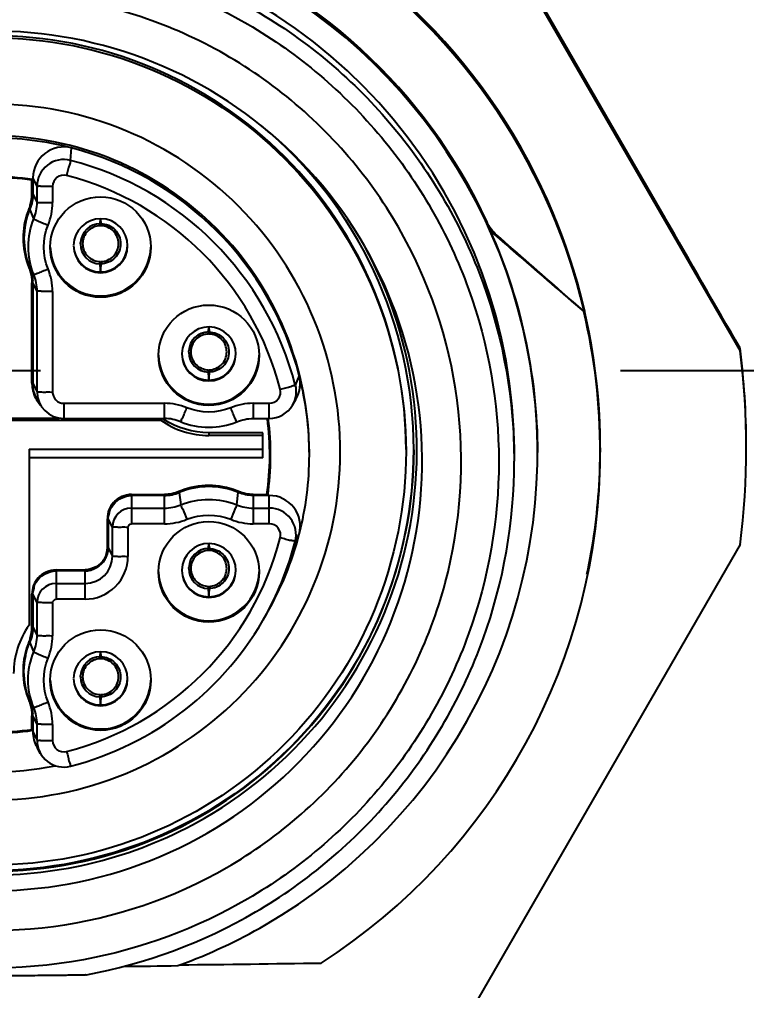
# Model space of a CAD drawing. Header units: millimetres. Extents: x 5828 to 6704, y 123 to 421.
# Drawn here: x 6385.272 to 6385.742, y 188.883 to 189.511 of the extents above; entities that cross this region are included whole.
import ezdxf

# ---------------------------------------------------------------- set-up
doc = ezdxf.new("R2010")
doc.units = ezdxf.units.MM
doc.linetypes.add('CENTER', pattern=[0.6, 0.375, -0.075, 0.075, -0.075])
for name, color, linetype in [('中心线', 7, 'Continuous'), ('外形图', 7, 'Continuous'), ('尺寸标注', 7, 'Continuous')]:
    doc.layers.add(name, color=color, linetype=linetype)
doc.styles.add('微软雅黑', font='msyh.ttc', dxfattribs={"height": 1.5})
doc.dimstyles.new('尺寸标注_1_20比例', dxfattribs={"dimtxt": 1.5, "dimasz": 1.25, "dimexe": 0.5, "dimexo": 0.4, "dimgap": 0.5, "dimtad": 1, "dimdec": 1, "dimlfac": 20, "dimdsep": 46, "dimtxsty": '微软雅黑', "dimcen": 0.09, "dimadec": 0, "dimazin": 0, "dimtp": 0.01, "dimtm": 0.01, "dimtfac": 1, "dimtdec": 1, "dimtofl": 0, "dimtmove": 0, "dimatfit": 3, "dimfxl": 1, "dimtolj": 1, "dimarcsym": 0})

# ---------------------------------------------------------------- blocks, each defined once
blk = doc.blocks.new('*D1099')
at = {"layer": 'Defpoints', "color": 0}
for p in [(6385.30447, 191.54881), (6370.13537, 186.94951), (6385.30451, 186.94951)]:
    blk.add_point(p, dxfattribs=at)
at = {"layer": '尺寸标注', "color": 0, "lineweight": -2}
for p, q in [((6384.90447, 191.54881), (6369.63537, 191.54881)), ((6370.13537, 190.29881), (6370.13537, 188.19951)), ((6384.90451, 186.94951), (6369.63537, 186.94951))]:
    blk.add_line(p, q, dxfattribs=at)
at = {"layer": '尺寸标注', "color": 0}
for points in [[(6370.34371, 190.29881), (6369.92704, 190.29881), (6370.13537, 191.54881)], [(6369.92704, 188.19951), (6370.34371, 188.19951), (6370.13537, 186.94951)]]:
    blk.add_solid(points, dxfattribs=at)
at = {"layer": '尺寸标注', "color": 0, "insert": (6368.8616, 189.3315), "char_height": 1.5, "attachment_point": 5, "rotation": 90, "style": '微软雅黑'}
blk.add_mtext('\\A1;\\A1;{\\fAlibaba PuHuiTi 3.0 55 Regular|b0|i0|c134|p18;92}', dxfattribs=at)

msp = doc.modelspace()

# ---------------------------------------------------------------- linework, layer by layer
at = {"layer": '中心线', "linetype": 'CENTER', "ltscale": 5}
msp.add_line((6373.66062, 189.28363), (6422.22834, 189.28363), dxfattribs=at)
at = {"layer": '外形图', "linetype": 'ByBlock'}
for p, q in [((6385.55045, 189.62103), (6385.73795, 189.29632)), ((6385.59898, 189.53892), (6385.68943, 189.38228)), ((6385.30506, 189.41952), (6385.30574, 189.42755)), ((6385.28027, 189.40719), (6385.28016, 189.40672)), ((6385.28016, 189.39785), (6385.28016, 189.40672)), ((6385.28074, 189.40714), (6385.28061, 189.40715)), ((6385.28061, 189.40708), (6385.28062, 189.40653)), ((6385.28074, 189.40819), (6385.28074, 189.39776)), ((6385.28345, 189.40277), (6385.28074, 189.40819)), ((6385.28018, 189.39793), (6385.28074, 189.3998)), ((6385.28345, 189.39235), (6385.28345, 189.40277)), ((6385.29345, 189.4026), (6385.29345, 189.39218)), ((6385.27903, 189.39053), (6385.28008, 189.39386)), ((6385.28074, 189.39776), (6385.28345, 189.39235)), ((6385.27827, 189.38845), (6385.27823, 189.38834)), ((6385.27903, 189.39053), (6385.27827, 189.38845)), ((6385.28131, 189.38168), (6385.27881, 189.38813)), ((6385.32432, 189.37858), (6385.32442, 189.38185)), ((6385.32456, 189.38185), (6385.32466, 189.37858)), ((6385.32427, 189.37753), (6385.3243, 189.37796)), ((6385.57434, 189.3786), (6385.57434, 189.37958)), ((6385.58062, 189.37121), (6385.58062, 189.37027)), ((6385.3115, 189.36559), (6385.31152, 189.36637)), ((6385.27827, 189.34986), (6385.27852, 189.35086)), ((6385.27881, 189.35), (6385.28131, 189.34563)), ((6385.32427, 189.35371), (6385.32424, 189.35399)), ((6385.3243, 189.35324), (6385.32427, 189.35371)), ((6385.32443, 189.34872), (6385.32432, 189.3526)), ((6385.32466, 189.3526), (6385.32455, 189.34872)), ((6385.32471, 189.35372), (6385.32468, 189.35325)), ((6385.32447, 189.34738), (6385.32443, 189.34872)), ((6385.32455, 189.34872), (6385.32451, 189.34738)), ((6385.28016, 189.27542), (6385.28016, 189.34037)), ((6385.28063, 189.34204), (6385.28018, 189.34054)), ((6385.28074, 189.34037), (6385.28074, 189.27533)), ((6385.28345, 189.33496), (6385.28074, 189.34037)), ((6385.28345, 189.26992), (6385.28345, 189.33496)), ((6385.29345, 189.33479), (6385.29345, 189.26975)), ((6385.63694, 189.32174), (6385.63694, 189.3219)), ((6385.6372, 189.32196), (6385.63735, 189.3213)), ((6385.39432, 189.30859), (6385.39442, 189.31186)), ((6385.39456, 189.31186), (6385.39466, 189.30859)), ((6385.39427, 189.30754), (6385.3943, 189.30797)), ((6385.3815, 189.2956), (6385.38152, 189.29638)), ((6385.73795, 189.29632), (6385.73795, 189.29806)), ((6385.39427, 189.28372), (6385.39424, 189.284)), ((6385.3943, 189.28325), (6385.39427, 189.28372)), ((6385.39443, 189.27873), (6385.39432, 189.28261)), ((6385.39466, 189.28261), (6385.39455, 189.27873)), ((6385.39471, 189.28373), (6385.39468, 189.28326)), ((6385.28018, 189.2755), (6385.28074, 189.27737)), ((6385.28074, 189.27533), (6385.28345, 189.26992)), ((6385.39447, 189.27739), (6385.39443, 189.27873)), ((6385.39455, 189.27873), (6385.39451, 189.27739)), ((6385.45298, 189.28033), (6385.45036, 189.27424)), ((6385.28576, 189.26127), (6385.28342, 189.26533)), ((6385.30074, 189.26245), (6385.30074, 189.25263)), ((6385.30074, 189.26245), (6385.36579, 189.26245)), ((6385.36579, 189.25263), (6385.36579, 189.26245)), ((6385.42319, 189.26245), (6385.42319, 189.25263)), ((6385.42319, 189.26245), (6385.43362, 189.26245)), ((6385.43362, 189.25263), (6385.43362, 189.26245)), ((6385.44859, 189.26127), (6385.45094, 189.26533)), ((6385.24949, 189.25153), (6385.36341, 189.25153)), ((6385.25649, 189.25292), (6385.29773, 189.25292)), ((6385.30074, 189.25263), (6385.36579, 189.25263)), ((6385.42319, 189.25263), (6385.43362, 189.25263)), ((6385.43236, 189.25264), (6385.43238, 189.25251)), ((6385.39449, 189.24343), (6385.39449, 189.24161)), ((6385.42949, 189.24343), (6385.39449, 189.24343)), ((6385.42949, 189.22718), (6385.42949, 189.24343)), ((6385.42949, 189.24161), (6385.39449, 189.24161)), ((6385.27824, 189.23278), (6385.27824, 189.11887)), ((6385.27824, 189.23278), (6385.42949, 189.23278)), ((6385.64759, 189.23358), (6385.64758, 189.23307)), ((6385.64758, 189.23307), (6385.64758, 189.23243)), ((6385.64759, 189.23227), (6385.64758, 189.23153)), ((6385.64758, 189.23227), (6385.64758, 189.23213)), ((6385.64758, 189.23213), (6385.64758, 189.23112)), ((6385.64758, 189.23153), (6385.64758, 189.23112)), ((6385.64758, 189.23112), (6385.64758, 189.23096)), ((6385.64758, 189.23112), (6385.64758, 189.23096)), ((6385.64759, 189.23243), (6385.64759, 189.23227)), ((6385.64759, 189.23243), (6385.64759, 189.23227)), ((6385.64759, 189.23112), (6385.64759, 189.23096)), ((6385.42949, 189.22718), (6385.27824, 189.22718)), ((6385.43428, 189.22569), (6385.43429, 189.22604)), ((6385.59199, 189.23005), (6385.59199, 189.22499)), ((6385.37571, 189.20557), (6385.37542, 189.20477)), ((6385.41356, 189.20477), (6385.41327, 189.20557)), ((6385.34449, 189.20351), (6385.34449, 189.18455)), ((6385.34449, 189.20351), (6385.36579, 189.20351)), ((6385.36579, 189.20284), (6385.34449, 189.20284)), ((6385.36579, 189.18455), (6385.36579, 189.20351)), ((6385.37542, 189.20477), (6385.37646, 189.19686)), ((6385.41252, 189.19686), (6385.41356, 189.20477)), ((6385.42319, 189.20351), (6385.42319, 189.18455)), ((6385.42319, 189.20351), (6385.43206, 189.20351)), ((6385.43362, 189.20284), (6385.42319, 189.20284)), ((6385.43206, 189.20363), (6385.4326, 189.20363)), ((6385.43245, 189.20455), (6385.43219, 189.20386)), ((6385.43362, 189.18455), (6385.43362, 189.20284)), ((6385.33312, 189.19816), (6385.3315, 189.19534)), ((6385.34449, 189.19472), (6385.36579, 189.19472)), ((6385.42319, 189.19472), (6385.43362, 189.19472)), ((6385.32891, 189.16918), (6385.32891, 189.18784)), ((6385.33001, 189.1916), (6385.32893, 189.18801)), ((6385.32949, 189.18784), (6385.32949, 189.1691)), ((6385.3322, 189.18243), (6385.32949, 189.18784)), ((6385.3322, 189.16369), (6385.3322, 189.18243)), ((6385.3422, 189.18226), (6385.3422, 189.16351)), ((6385.36579, 189.18455), (6385.34449, 189.18455)), ((6385.43362, 189.18455), (6385.42319, 189.18455)), ((6385.45036, 189.17311), (6385.45298, 189.17785)), ((6385.32824, 189.16486), (6385.32929, 189.1682)), ((6385.32893, 189.16926), (6385.32949, 189.17113)), ((6385.32949, 189.1691), (6385.3322, 189.16369)), ((6385.39427, 189.16756), (6385.3943, 189.16799)), ((6385.39432, 189.16861), (6385.39442, 189.17189)), ((6385.39456, 189.17189), (6385.39466, 189.16861)), ((6385.73795, 189.1711), (6385.55045, 188.84639)), ((6385.3815, 189.15562), (6385.38152, 189.1564)), ((6385.28437, 189.14941), (6385.28275, 189.1466)), ((6385.29574, 189.15477), (6385.29574, 189.13581)), ((6385.29574, 189.15477), (6385.31449, 189.15477)), ((6385.31449, 189.1541), (6385.29574, 189.1541)), ((6385.31449, 189.13581), (6385.31449, 189.15477)), ((6385.28126, 189.14285), (6385.28018, 189.13927)), ((6385.29574, 189.14598), (6385.31449, 189.14598)), ((6385.39427, 189.14374), (6385.39424, 189.14402)), ((6385.3943, 189.14327), (6385.39427, 189.14374)), ((6385.39443, 189.13875), (6385.39432, 189.14264)), ((6385.39466, 189.14264), (6385.39455, 189.13875)), ((6385.39471, 189.14375), (6385.39468, 189.14328)), ((6385.28016, 189.11789), (6385.28016, 189.1391)), ((6385.28074, 189.1391), (6385.28074, 189.1178)), ((6385.28345, 189.13369), (6385.28074, 189.1391)), ((6385.39447, 189.13741), (6385.39443, 189.13875)), ((6385.39455, 189.13875), (6385.39451, 189.13741)), ((6385.28345, 189.11239), (6385.28345, 189.13369)), ((6385.29345, 189.13352), (6385.29345, 189.11222)), ((6385.31449, 189.13581), (6385.29574, 189.13581)), ((6385.42969, 189.12255), (6385.43203, 189.12661)), ((6385.28018, 189.11797), (6385.28074, 189.11984)), ((6385.28074, 189.1178), (6385.28345, 189.11239)), ((6385.27903, 189.11057), (6385.28008, 189.1139)), ((6385.27827, 189.10849), (6385.27823, 189.10839)), ((6385.27903, 189.11057), (6385.27827, 189.10849)), ((6385.28131, 189.10172), (6385.27881, 189.10818)), ((6385.32432, 189.09862), (6385.32442, 189.1019)), ((6385.32456, 189.1019), (6385.32466, 189.09862)), ((6385.32427, 189.09757), (6385.3243, 189.09801)), ((6385.27441, 189.0892), (6385.27441, 189.08907)), ((6385.3115, 189.08564), (6385.31152, 189.08641)), ((6385.32427, 189.07375), (6385.32424, 189.07404)), ((6385.3243, 189.07328), (6385.32427, 189.07375)), ((6385.32471, 189.07376), (6385.32468, 189.07329)), ((6385.27827, 189.0699), (6385.27852, 189.0709)), ((6385.27881, 189.07004), (6385.28131, 189.06567)), ((6385.32443, 189.06876), (6385.32432, 189.07265)), ((6385.32447, 189.06742), (6385.32443, 189.06876)), ((6385.32455, 189.06876), (6385.32451, 189.06742)), ((6385.32466, 189.07265), (6385.32455, 189.06876)), ((6385.28063, 189.06208), (6385.28018, 189.06058)), ((6385.28016, 189.05163), (6385.28016, 189.06041)), ((6385.28074, 189.06041), (6385.28074, 189.04999)), ((6385.28345, 189.055), (6385.28074, 189.06041)), ((6385.28345, 189.04458), (6385.28345, 189.055)), ((6385.29345, 189.05483), (6385.29345, 189.0444)), ((6385.28016, 189.05163), (6385.28045, 189.05237)), ((6385.28045, 189.05237), (6385.2806, 189.05273)), ((6385.28074, 189.04999), (6385.28345, 189.04458)), ((6385.28576, 189.03593), (6385.28342, 189.03999))]:
    msp.add_line(p, q, dxfattribs=at)
for centre in [(6385.32449, 189.36348), (6385.39449, 189.29349), (6385.39449, 189.15352), (6385.32449, 189.08353)]:
    msp.add_circle(centre, 0.0325, dxfattribs=at)
for centre, radius, start, end in [((6385.25482, 189.23175), 0.3522, 24.82799, 70.13942), ((6385.25313, 189.23157), 0.3953, 38.88355, 57.13591), ((6385.2549, 189.23369), 0.3927, 13.00239, 57.18355), ((6385.25458, 189.23005), 0.33741, 0.0002, 79.61564), ((6385.25459, 189.23031), 0.3524, 299.99406, 70.10439), ((6385.2549, 189.23222), 0.3927, 13.21074, 57.29288), ((6385.25498, 189.23243), 0.3926, 0.00012, 57.27921), ((6385.25514, 189.23358), 0.39245, 359.99974, 38.82441), ((6385.25455, 189.23231), 0.27244, 0.00099, 50.34149), ((6385.25439, 189.22821), 0.20584, 75.55339, 89.97128), ((6385.30074, 189.40818), 0.02, 75.5202, 179.99384), ((6385.25451, 189.22907), 0.20498, 14.48192, 75.5268), ((6385.30074, 189.40277), 0.01729, 75.52021, 179.99383), ((6385.25451, 189.22366), 0.20228, 14.48192, 75.5268), ((6385.25451, 189.22879), 0.18027, 81.66188, 98.33812), ((6385.25447, 189.22889), 0.17967, 81.78216, 98.21784), ((6385.30074, 189.4026), 0.00729, 75.52055, 179.99349), ((6385.25451, 189.22348), 0.19228, 14.48192, 75.5268), ((6385.25561, 189.39787), 0.02455, 342.5907, 359.95008), ((6385.25574, 189.40152), 0.02551, 342.54067, 347.88357), ((6385.32448, 189.36907), 0.04949, 157.33835, 202.66165), ((6385.32452, 189.36914), 0.05012, 157.46578, 162.54029), ((6385.32443, 189.37283), 0.04893, 165.09598, 174.42979), ((6385.32453, 189.36435), 0.01746, 180.00473, 179.13691), ((6358.37217, 173.58648), 31.55534, 29.86152, 30.038006), ((6385.32449, 189.36559), 0.01299, 90.7478, 176.56542), ((6385.28692, 189.37967), 0.03742, 357.37768, 358.32615), ((6385.36236, 189.37969), 0.03772, 181.67632, 182.60139), ((6385.32449, 189.36436), 0.0325, 181.54213, 358.45787), ((6385.32449, 189.36488), 0.0175, 181.71018, 358.28982), ((6385.32449, 189.36559), 0.01299, 180.00464, 269.2522), ((6385.32449, 189.36564), 0.01157, 268.66248, 269.24818), ((6385.2812, 189.35138), 0.04313, 1.62275, 2.46845), ((6385.32449, 189.36895), 0.01746, 269.5462, 270.4538), ((6385.32449, 189.36853), 0.01749, 269.58873, 270.41127), ((6385.36747, 189.35139), 0.04282, 177.51258, 178.37932), ((6385.25368, 189.23096), 0.3939, 0.02289, 13.34847), ((6385.25368, 189.2308), 0.3939, 0.0229, 13.34847), ((6385.25499, 189.23227), 0.3926, 0.02397, 13.10872), ((6385.39453, 189.29436), 0.01746, 180.00473, 179.13696), ((6385.39449, 189.2956), 0.01299, 90.7478, 176.56542), ((6385.35692, 189.30969), 0.03742, 357.37768, 358.32615), ((6385.43236, 189.3097), 0.03772, 181.67632, 182.60139), ((6385.39449, 189.29437), 0.0325, 181.54213, 358.45787), ((6385.39449, 189.29489), 0.0175, 181.71018, 358.28981), ((6385.39449, 189.2956), 0.01299, 180.00464, 269.2522), ((6385.25413, 189.23542), 0.48786, 0.00383, 7.37743), ((6385.25413, 189.23368), 0.48786, 352.62257, 7.37743), ((6385.39449, 189.29565), 0.01157, 268.66248, 269.24818), ((6385.3512, 189.28139), 0.04313, 1.62275, 2.46845), ((6385.39449, 189.29896), 0.01746, 269.5462, 270.4538), ((6385.39449, 189.29854), 0.01749, 269.58873, 270.41127), ((6385.43747, 189.2814), 0.04282, 177.51258, 178.37932), ((6385.30066, 189.27542), 0.0205, 180.00003, 180.37037), ((6385.25374, 189.22898), 0.20575, 0.02882, 14.45088), ((6385.30074, 189.26992), 0.01729, 180.03069, 270.00056), ((6385.30074, 189.26975), 0.00729, 180.00436, 270.00436), ((6385.43362, 189.26975), 0.00729, 269.99461, 14.47445), ((6385.30073, 189.27541), 0.02057, 207.00414, 223.37536), ((6385.43362, 189.26992), 0.01729, 269.99944, 329.99771), ((6385.57919, 189.13974), 0.24301, 152.32152, 152.61454), ((6385.39447, 189.29665), 0.05322, 235.86492, 236.93766), ((6385.25369, 189.22918), 0.18021, 351.8115, 7.43902), ((6385.25367, 189.22909), 0.18082, 351.65166, 7.45863), ((6385.25453, 189.23066), 0.17982, 358.5288, 3.19456), ((6385.25493, 189.23098), 0.39266, 302.70538, 359.99669), ((6385.25491, 189.23358), 0.39267, 358.10369, 359.61749), ((6385.25496, 189.23227), 0.39263, 358.63906, 359.80882), ((6385.25439, 189.23068), 0.17996, 351.65428, 358.4122), ((6385.25374, 189.22919), 0.20575, 345.54912, 359.97118), ((6385.25508, 189.23227), 0.39251, 356.45202, 358.63888), ((6385.25518, 189.23357), 0.3924, 356.45088, 358.10365), ((6385.39446, 189.15925), 0.05001, 111.11113, 112.65479), ((6385.39449, 189.15908), 0.04951, 67.34507, 112.65493), ((6385.39452, 189.15925), 0.05001, 67.34521, 68.88887), ((6385.25449, 189.23365), 0.3931, 347.99731, 356.44513), ((6385.25492, 189.23228), 0.39267, 353.38047, 356.4518), ((6385.3445, 189.19159), 0.01313, 143.53445, 149.99503), ((6385.43362, 189.18284), 0.02, 345.5252, 90.00573), ((6385.34446, 189.18795), 0.01555, 137.96161, 179.94935), ((6385.34448, 189.1916), 0.01447, 170.18404, 179.99742), ((6385.34449, 189.18243), 0.01229, 89.99601, 179.99526), ((6385.43362, 189.17743), 0.01729, 345.52521, 90.00573), ((6385.25516, 189.23225), 0.39242, 352.50488, 353.38005), ((6385.43362, 189.17726), 0.00729, 345.52555, 90.00539), ((6385.25451, 189.22352), 0.19228, 284.4732, 345.51808), ((6385.25366, 189.22945), 0.20589, 330.03431, 345.48452), ((6385.31445, 189.1692), 0.01446, 330.00927, 359.94935), ((6385.31449, 189.17285), 0.01552, 342.54226, 345.47038), ((6385.39453, 189.15439), 0.01746, 180.00473, 179.13696), ((6385.39449, 189.15562), 0.01299, 90.7478, 176.56542), ((6385.35692, 189.16971), 0.03742, 357.37768, 358.32615), ((6385.43236, 189.16972), 0.03772, 181.67632, 182.60139), ((6385.25381, 189.22397), 0.20302, 331.35254, 345.49299), ((6385.31449, 189.16369), 0.0177, 269.99601, 359.99526), ((6385.31449, 189.16351), 0.0277, 269.99564, 359.99564), ((6385.31452, 189.17283), 0.01684, 313.16742, 324.45235), ((6385.39449, 189.15563), 0.01299, 180.00464, 269.2522), ((6385.29571, 189.13921), 0.01555, 137.96161, 179.94935), ((6385.29575, 189.14285), 0.01313, 143.53445, 149.99503), ((6385.39449, 189.15439), 0.0325, 181.54213, 358.45787), ((6385.39449, 189.15491), 0.0175, 181.71018, 358.28981), ((6385.29573, 189.14285), 0.01447, 170.18404, 179.99742), ((6385.29574, 189.13369), 0.01229, 89.99601, 179.99526), ((6385.39449, 189.15567), 0.01157, 268.66248, 269.24818), ((6385.3512, 189.14141), 0.04313, 1.62275, 2.46845), ((6385.43747, 189.14142), 0.04282, 177.51258, 178.37932), ((6385.39449, 189.15898), 0.01746, 269.5462, 270.4538), ((6385.39449, 189.15856), 0.01749, 269.58873, 270.41127), ((6385.2545, 189.22371), 0.20229, 284.47428, 331.32571), ((6385.32228, 189.08775), 0.05396, 144.66164, 179.94947), ((6385.25561, 189.11791), 0.02455, 342.5907, 359.95008), ((6385.25574, 189.12156), 0.02551, 342.54067, 347.88357), ((6385.32443, 189.09287), 0.04893, 165.09598, 174.42979), ((6385.32452, 189.08918), 0.05012, 157.46578, 162.54029), ((6385.32476, 189.08915), 0.05035, 162.5908, 179.95009), ((6385.32453, 189.0844), 0.01746, 180.00473, 179.13691), ((6385.32449, 189.08563), 0.01299, 90.7478, 176.56542), ((6385.28692, 189.09972), 0.03742, 357.37768, 358.32615), ((6385.36236, 189.09973), 0.03772, 181.67632, 182.60139), ((6385.32449, 189.0844), 0.0325, 181.54213, 358.45787), ((6385.32449, 189.08492), 0.0175, 181.71018, 358.28982), ((6385.32449, 189.08564), 0.01299, 180.00464, 269.2522), ((6385.32449, 189.08568), 0.01157, 268.66248, 269.24818), ((6385.2812, 189.07142), 0.04313, 1.62275, 2.46845), ((6385.36747, 189.07144), 0.04282, 177.51258, 178.37932), ((6385.32449, 189.08899), 0.01746, 269.5462, 270.4538), ((6385.32449, 189.08857), 0.01749, 269.58873, 270.41127), ((6385.25447, 189.22938), 0.18027, 261.62133, 278.37867), ((6385.25451, 189.22946), 0.17967, 261.78216, 278.21784), ((6385.2545, 189.23066), 0.18077, 278.15722, 278.31765), ((6385.30073, 189.04458), 0.01728, 180.03111, 284.47604), ((6385.30074, 189.04441), 0.00729, 180.00651, 284.47945), ((6385.25454, 189.22965), 0.20553, 258.62846, 281.37154), ((6385.25449, 189.23213), 0.27458, 269.99977, 299.99586), ((6385.25422, 189.23099), 0.35318, 290.13103, 299.98696), ((6385.25456, 189.23022), 0.35234, 289.89656, 290.122), ((6384.84695, 234.30083), 45.4045, 270.667327, 270.782578)]:
    msp.add_arc(centre, radius, start, end, dxfattribs=at)
for points, knots in [([(6385.31534, 189.5569), (6385.35359, 189.5499), (6385.42826, 189.52228), (6385.519, 189.44539), (6385.57828, 189.34229), (6385.59199, 189.26386), (6385.59199, 189.22499)], [0, 0, 0, 0, 0.250017, 0.500023, 0.750015, 1, 1, 1, 1]), ([(6385.31354, 188.90273), (6385.27164, 188.89505), (6385.18386, 188.89629), (6385.06365, 188.94831), (6384.97231, 189.04238), (6384.92398, 189.16424), (6384.92594, 189.29531), (6384.97797, 189.41566), (6385.07191, 189.50692), (6385.15355, 189.53922), (6385.19544, 189.5469)], [0, 0, 0, 0, 0.125009, 0.250016, 0.375016, 0.500009, 0.624999, 0.749993, 0.874993, 1, 1, 1, 1]), ([(6385.31354, 189.5469), (6385.35065, 189.54009), (6385.42311, 189.51329), (6385.51117, 189.43871), (6385.56869, 189.33855), (6385.58864, 189.22481), (6385.56869, 189.11107), (6385.51117, 189.01091), (6385.42311, 188.93634), (6385.35065, 188.90953), (6385.31354, 188.90273)], [0, 0, 0, 0, 0.125008, 0.250011, 0.375008, 0.5, 0.624992, 0.749989, 0.874992, 1, 1, 1, 1]), ([(6385.51705, 189.37638), (6385.49733, 189.41052), (6385.4438, 189.47167), (6385.33499, 189.52519), (6385.21399, 189.53323), (6385.13705, 189.50704), (6385.1029, 189.48733)], [0, 0, 0, 0, 0.249987, 0.499988, 0.749996, 1, 1, 1, 1]), ([(6385.52199, 189.23267), (6385.52199, 189.26745), (6385.50806, 189.33779), (6385.44856, 189.42669), (6385.35952, 189.48621), (6385.25449, 189.50708), (6385.14946, 189.48621), (6385.06042, 189.42669), (6385.00092, 189.33779), (6384.98699, 189.26745), (6384.98699, 189.23267)], [0, 0, 0, 0, 0.124991, 0.249988, 0.374991, 0.5, 0.625009, 0.750012, 0.875009, 1, 1, 1, 1]), ([(6385.49521, 189.3642), (6385.47713, 189.39551), (6385.42805, 189.45157), (6385.32829, 189.50064), (6385.21735, 189.50802), (6385.14682, 189.484), (6385.11551, 189.46593)], [0, 0, 0, 0, 0.249987, 0.499988, 0.749996, 1, 1, 1, 1]), ([(6384.98699, 189.23136), (6384.98699, 189.26614), (6385.00092, 189.33648), (6385.06042, 189.42538), (6385.14946, 189.4849), (6385.25449, 189.50577), (6385.35952, 189.4849), (6385.44856, 189.42538), (6385.50806, 189.33648), (6385.52199, 189.26614), (6385.52199, 189.23136)], [0, 0, 0, 0, 0.124991, 0.249988, 0.374991, 0.5, 0.625009, 0.750012, 0.875009, 1, 1, 1, 1]), ([(6385.47942, 189.22514), (6385.48017, 189.25439), (6385.46997, 189.31384), (6385.42187, 189.38987), (6385.34828, 189.44185), (6385.26042, 189.46167), (6385.17165, 189.44638), (6385.0955, 189.39825), (6385.04355, 189.32479), (6385.03032, 189.26595), (6385.02956, 189.2367)], [0, 0, 0, 0, 0.124993, 0.24999, 0.374992, 0.499999, 0.625006, 0.750009, 0.875007, 1, 1, 1, 1]), ([(6385.45949, 189.23049), (6385.45949, 189.25715), (6385.44882, 189.31105), (6385.4032, 189.37918), (6385.33506, 189.4248), (6385.28115, 189.43546), (6385.25449, 189.43546)], [0, 0, 0, 0, 0.249985, 0.499977, 0.749983, 1, 1, 1, 1]), ([(6385.30506, 189.41952), (6385.30498, 189.41849), (6385.30383, 189.41526), (6385.30315, 189.41195), (6385.30256, 189.40966)], [0, 0, 0, 0, 0.302752, 1, 1, 1, 1]), ([(6385.28062, 189.40653), (6385.28063, 189.40588), (6385.28093, 189.40528), (6385.28046, 189.40396), (6385.28068, 189.40392)], [0, 0, 0, 0, 0.745237, 1, 1, 1, 1]), ([(6385.29345, 189.4026), (6385.29218, 189.4026), (6385.28987, 189.40266), (6385.28665, 189.4025), (6385.28488, 189.40294), (6385.28356, 189.40254), (6385.28345, 189.40277)], [0, 0, 0, 0, 0.380541, 0.703801, 0.921141, 1, 1, 1, 1]), ([(6385.28345, 189.39235), (6385.28356, 189.39212), (6385.28488, 189.39251), (6385.28665, 189.39208), (6385.28987, 189.39224), (6385.29218, 189.39218), (6385.29345, 189.39218)], [0, 0, 0, 0, 0.078859, 0.296199, 0.619459, 1, 1, 1, 1]), ([(6385.28131, 189.38168), (6385.28141, 189.38143), (6385.28262, 189.38126), (6385.28426, 189.38019), (6385.28723, 189.37909), (6385.28936, 189.37814), (6385.29054, 189.37765)], [0, 0, 0, 0, 0.080831, 0.298881, 0.621451, 1, 1, 1, 1]), ([(6385.32422, 189.37724), (6385.32131, 189.37717), (6385.3153, 189.3746), (6385.3117, 189.36566), (6385.3153, 189.35671), (6385.32131, 189.35414), (6385.32422, 189.35407)], [0, 0, 0, 0, 0.250027, 0.5, 0.749973, 1, 1, 1, 1]), ([(6385.32422, 189.37724), (6385.32424, 189.37722), (6385.32426, 189.37742), (6385.32427, 189.37745), (6385.32427, 189.37753)], [0, 0, 0, 0, 0.232163, 1, 1, 1, 1]), ([(6385.32466, 189.37858), (6385.32795, 189.37854), (6385.33476, 189.37569), (6385.33884, 189.36559), (6385.33476, 189.3555), (6385.32795, 189.35265), (6385.32466, 189.3526)], [0, 0, 0, 0, 0.250013, 0.5, 0.749987, 1, 1, 1, 1]), ([(6385.32468, 189.37797), (6385.32469, 189.37783), (6385.3247, 189.3776), (6385.32472, 189.37737), (6385.32474, 189.37728)], [0, 0, 0, 0, 0.626605, 1, 1, 1, 1]), ([(6385.32476, 189.35407), (6385.32768, 189.35414), (6385.33369, 189.35671), (6385.33728, 189.36566), (6385.33368, 189.3746), (6385.32767, 189.37717), (6385.32476, 189.37724)], [0, 0, 0, 0, 0.250027, 0.5, 0.749973, 1, 1, 1, 1]), ([(6385.40608, 188.9623), (6385.44022, 188.98201), (6385.50138, 189.03552), (6385.55491, 189.14432), (6385.56296, 189.26531), (6385.53676, 189.34223), (6385.51705, 189.37638)], [0, 0, 0, 0, 0.250013, 0.500012, 0.750004, 1, 1, 1, 1]), ([(6385.63694, 189.3219), (6385.63229, 189.32598), (6385.61352, 189.34242), (6385.59475, 189.35886), (6385.58062, 189.37121)], [0, 0, 0, 0, 0.248023, 1, 1, 1, 1]), ([(6385.58062, 189.37027), (6385.58536, 189.36619), (6385.60412, 189.35), (6385.6229, 189.33383), (6385.63694, 189.32174)], [0, 0, 0, 0, 0.252258, 1, 1, 1, 1]), ([(6385.39177, 188.99432), (6385.42227, 189.01193), (6385.47699, 189.05956), (6385.52557, 189.1563), (6385.5342, 189.26421), (6385.51211, 189.3333), (6385.49515, 189.36417)], [0, 0, 0, 0, 0.250013, 0.500013, 0.750005, 1, 1, 1, 1]), ([(6385.39347, 188.98457), (6385.42477, 189.00264), (6385.48084, 189.0517), (6385.52992, 189.15145), (6385.5373, 189.26237), (6385.51329, 189.33289), (6385.49521, 189.36419)], [0, 0, 0, 0, 0.250013, 0.500012, 0.750004, 1, 1, 1, 1]), ([(6385.32476, 189.35407), (6385.32473, 189.35407), (6385.32475, 189.35388), (6385.32472, 189.3538), (6385.32471, 189.35372)], [0, 0, 0, 0, 0.273556, 1, 1, 1, 1]), ([(6385.28131, 189.34563), (6385.28143, 189.34541), (6385.28263, 189.3464), (6385.28428, 189.34656), (6385.28724, 189.34801), (6385.28937, 189.34882), (6385.29054, 189.34931)], [0, 0, 0, 0, 0.076788, 0.29341, 0.617399, 1, 1, 1, 1]), ([(6385.29345, 189.33479), (6385.29218, 189.33479), (6385.28987, 189.33485), (6385.28665, 189.33468), (6385.28488, 189.33512), (6385.28356, 189.33472), (6385.28345, 189.33496)], [0, 0, 0, 0, 0.380541, 0.703801, 0.921141, 1, 1, 1, 1]), ([(6385.39422, 189.30725), (6385.39131, 189.30718), (6385.3853, 189.30461), (6385.3817, 189.29567), (6385.3853, 189.28672), (6385.39131, 189.28415), (6385.39422, 189.28408)], [0, 0, 0, 0, 0.250027, 0.5, 0.749973, 1, 1, 1, 1]), ([(6385.39422, 189.30725), (6385.39424, 189.30723), (6385.39426, 189.30743), (6385.39427, 189.30746), (6385.39427, 189.30754)], [0, 0, 0, 0, 0.232163, 1, 1, 1, 1]), ([(6385.39466, 189.30859), (6385.39795, 189.30855), (6385.40476, 189.3057), (6385.40884, 189.2956), (6385.40476, 189.28551), (6385.39795, 189.28266), (6385.39466, 189.28261)], [0, 0, 0, 0, 0.250013, 0.5, 0.749987, 1, 1, 1, 1]), ([(6385.39468, 189.30798), (6385.39469, 189.30784), (6385.3947, 189.30761), (6385.39472, 189.30738), (6385.39474, 189.3073)], [0, 0, 0, 0, 0.626605, 1, 1, 1, 1]), ([(6385.39476, 189.28408), (6385.39768, 189.28415), (6385.40369, 189.28672), (6385.40728, 189.29567), (6385.40368, 189.30461), (6385.39767, 189.30718), (6385.39476, 189.30725)], [0, 0, 0, 0, 0.250027, 0.5, 0.749973, 1, 1, 1, 1]), ([(6385.39476, 189.28408), (6385.39473, 189.28408), (6385.39475, 189.28389), (6385.39472, 189.28381), (6385.39471, 189.28373)], [0, 0, 0, 0, 0.273556, 1, 1, 1, 1]), ([(6385.44068, 189.27157), (6385.44191, 189.27189), (6385.44414, 189.27252), (6385.44726, 189.27318), (6385.44898, 189.27402), (6385.45025, 189.274), (6385.45036, 189.27424)], [0, 0, 0, 0, 0.379241, 0.702049, 0.91985, 1, 1, 1, 1]), ([(6385.28345, 189.26992), (6385.28356, 189.26968), (6385.28488, 189.27008), (6385.28665, 189.26964), (6385.28987, 189.26981), (6385.29218, 189.26975), (6385.29345, 189.26975)], [0, 0, 0, 0, 0.078859, 0.296199, 0.619459, 1, 1, 1, 1]), ([(6385.37646, 189.25049), (6385.37669, 189.25039), (6385.3768, 189.25202), (6385.37785, 189.2532), (6385.3789, 189.25634), (6385.37983, 189.25838), (6385.38032, 189.25954)], [0, 0, 0, 0, 0.075851, 0.291965, 0.616132, 1, 1, 1, 1]), ([(6385.41252, 189.25049), (6385.41229, 189.25039), (6385.41218, 189.25202), (6385.41113, 189.2532), (6385.41008, 189.25634), (6385.40915, 189.25838), (6385.40867, 189.25954)], [0, 0, 0, 0, 0.075851, 0.291965, 0.616132, 1, 1, 1, 1]), ([(6385.02956, 189.2367), (6385.02881, 189.20745), (6385.03901, 189.148), (6385.08712, 189.07197), (6385.1607, 189.02), (6385.24856, 189.00017), (6385.33733, 189.01546), (6385.41349, 189.06359), (6385.46543, 189.13705), (6385.47867, 189.19589), (6385.47942, 189.22514)], [0, 0, 0, 0, 0.124993, 0.24999, 0.374992, 0.499999, 0.625006, 0.750009, 0.875007, 1, 1, 1, 1]), ([(6385.52199, 189.23136), (6385.52199, 189.19657), (6385.50806, 189.12624), (6385.44856, 189.03734), (6385.35952, 188.97781), (6385.25449, 188.95694), (6385.14946, 188.97781), (6385.06042, 189.03734), (6385.00092, 189.12624), (6384.98699, 189.19657), (6384.98699, 189.23136)], [0, 0, 0, 0, 0.124991, 0.249988, 0.374991, 0.5, 0.625009, 0.750012, 0.875009, 1, 1, 1, 1]), ([(6385.25449, 188.95986), (6385.28993, 188.95986), (6385.36159, 188.97404), (6385.45216, 189.03467), (6385.51281, 189.12523), (6385.52699, 189.19688), (6385.52699, 189.23232)], [0, 0, 0, 0, 0.250018, 0.500025, 0.750018, 1, 1, 1, 1]), ([(6385.52699, 189.23232), (6385.52692, 189.19692), (6385.51264, 189.12539), (6385.45196, 189.03502), (6385.36146, 188.97452), (6385.28989, 188.96038), (6385.25449, 188.96038)], [0, 0, 0, 0, 0.249982, 0.499975, 0.749982, 1, 1, 1, 1]), ([(6385.31534, 188.89307), (6385.35359, 188.90008), (6385.42826, 188.92769), (6385.519, 189.00458), (6385.57828, 189.10768), (6385.59199, 189.18611), (6385.59199, 189.22499)], [0, 0, 0, 0, 0.250016, 0.500021, 0.750015, 1, 1, 1, 1]), ([(6385.37646, 189.19686), (6385.3766, 189.19585), (6385.37837, 189.19284), (6385.37941, 189.18964), (6385.38032, 189.18746)], [0, 0, 0, 0, 0.302453, 1, 1, 1, 1]), ([(6385.41252, 189.19686), (6385.41238, 189.19585), (6385.41061, 189.19284), (6385.40958, 189.18964), (6385.40867, 189.18746)], [0, 0, 0, 0, 0.302453, 1, 1, 1, 1]), ([(6385.3422, 189.18226), (6385.34093, 189.18226), (6385.33862, 189.18232), (6385.3354, 189.18216), (6385.33363, 189.18259), (6385.33231, 189.1822), (6385.3322, 189.18243)], [0, 0, 0, 0, 0.380541, 0.703801, 0.921141, 1, 1, 1, 1]), ([(6385.45036, 189.17311), (6385.45024, 189.17288), (6385.44897, 189.17367), (6385.44725, 189.17362), (6385.44414, 189.17462), (6385.44191, 189.17512), (6385.44068, 189.17544)], [0, 0, 0, 0, 0.077527, 0.294402, 0.61813, 1, 1, 1, 1]), ([(6385.39422, 189.16727), (6385.39424, 189.16725), (6385.39426, 189.16745), (6385.39427, 189.16749), (6385.39427, 189.16756)], [0, 0, 0, 0, 0.232163, 1, 1, 1, 1]), ([(6385.39466, 189.16861), (6385.39795, 189.16857), (6385.40476, 189.16572), (6385.40884, 189.15562), (6385.40476, 189.14553), (6385.39795, 189.14268), (6385.39466, 189.14264)], [0, 0, 0, 0, 0.250013, 0.5, 0.749987, 1, 1, 1, 1]), ([(6385.39468, 189.16801), (6385.39469, 189.16786), (6385.3947, 189.16763), (6385.39472, 189.1674), (6385.39474, 189.16732)], [0, 0, 0, 0, 0.626605, 1, 1, 1, 1]), ([(6385.3322, 189.16369), (6385.33231, 189.16345), (6385.33363, 189.16385), (6385.3354, 189.16341), (6385.33862, 189.16358), (6385.34093, 189.16351), (6385.3422, 189.16351)], [0, 0, 0, 0, 0.078859, 0.296199, 0.619459, 1, 1, 1, 1]), ([(6385.39422, 189.16727), (6385.39131, 189.1672), (6385.3853, 189.16463), (6385.3817, 189.15569), (6385.3853, 189.14674), (6385.39131, 189.14417), (6385.39422, 189.1441)], [0, 0, 0, 0, 0.250027, 0.5, 0.749973, 1, 1, 1, 1]), ([(6385.39476, 189.1441), (6385.39768, 189.14417), (6385.40369, 189.14674), (6385.40728, 189.15569), (6385.40368, 189.16463), (6385.39767, 189.1672), (6385.39476, 189.16727)], [0, 0, 0, 0, 0.250027, 0.5, 0.749973, 1, 1, 1, 1]), ([(6385.39476, 189.1441), (6385.39473, 189.1441), (6385.39475, 189.14391), (6385.39472, 189.14383), (6385.39471, 189.14375)], [0, 0, 0, 0, 0.273556, 1, 1, 1, 1]), ([(6385.29345, 189.13352), (6385.29218, 189.13352), (6385.28987, 189.13358), (6385.28665, 189.13342), (6385.28488, 189.13385), (6385.28356, 189.13345), (6385.28345, 189.13369)], [0, 0, 0, 0, 0.380541, 0.703801, 0.921141, 1, 1, 1, 1]), ([(6385.28345, 189.11239), (6385.28356, 189.11216), (6385.28488, 189.11256), (6385.28665, 189.11212), (6385.28987, 189.11228), (6385.29218, 189.11222), (6385.29345, 189.11222)], [0, 0, 0, 0, 0.078859, 0.296199, 0.619459, 1, 1, 1, 1]), ([(6385.28131, 189.10172), (6385.28141, 189.10147), (6385.28262, 189.1013), (6385.28426, 189.10023), (6385.28723, 189.09913), (6385.28936, 189.09819), (6385.29054, 189.0977)], [0, 0, 0, 0, 0.080831, 0.298881, 0.621451, 1, 1, 1, 1]), ([(6385.32466, 189.09862), (6385.32795, 189.09858), (6385.33476, 189.09573), (6385.33884, 189.08564), (6385.33476, 189.07554), (6385.32795, 189.07269), (6385.32466, 189.07265)], [0, 0, 0, 0, 0.250013, 0.5, 0.749987, 1, 1, 1, 1]), ([(6385.32422, 189.09728), (6385.32131, 189.09721), (6385.3153, 189.09464), (6385.3117, 189.0857), (6385.3153, 189.07675), (6385.32131, 189.07418), (6385.32422, 189.07411)], [0, 0, 0, 0, 0.250027, 0.5, 0.749973, 1, 1, 1, 1]), ([(6385.32422, 189.09728), (6385.32424, 189.09726), (6385.32426, 189.09746), (6385.32427, 189.0975), (6385.32427, 189.09757)], [0, 0, 0, 0, 0.232163, 1, 1, 1, 1]), ([(6385.32468, 189.09802), (6385.32469, 189.09787), (6385.3247, 189.09764), (6385.32472, 189.09741), (6385.32474, 189.09733)], [0, 0, 0, 0, 0.626605, 1, 1, 1, 1]), ([(6385.32476, 189.07411), (6385.32768, 189.07418), (6385.33369, 189.07675), (6385.33728, 189.0857), (6385.33368, 189.09464), (6385.32767, 189.09721), (6385.32476, 189.09728)], [0, 0, 0, 0, 0.250027, 0.5, 0.749973, 1, 1, 1, 1]), ([(6385.01378, 189.08629), (6385.03185, 189.05499), (6385.08093, 188.99893), (6385.18069, 188.94986), (6385.29163, 188.94248), (6385.36216, 188.9665), (6385.39347, 188.98457)], [0, 0, 0, 0, 0.249987, 0.499988, 0.749996, 1, 1, 1, 1]), ([(6384.99194, 189.07325), (6385.01165, 189.0391), (6385.06518, 188.97796), (6385.17399, 188.92443), (6385.295, 188.91639), (6385.37193, 188.94258), (6385.40608, 188.9623)], [0, 0, 0, 0, 0.249987, 0.499988, 0.749996, 1, 1, 1, 1]), ([(6385.32476, 189.07411), (6385.32473, 189.07411), (6385.32475, 189.07392), (6385.32472, 189.07384), (6385.32471, 189.07376)], [0, 0, 0, 0, 0.273556, 1, 1, 1, 1]), ([(6385.28131, 189.06567), (6385.28143, 189.06545), (6385.28263, 189.06645), (6385.28428, 189.0666), (6385.28724, 189.06805), (6385.28937, 189.06886), (6385.29054, 189.06935)], [0, 0, 0, 0, 0.076788, 0.29341, 0.617399, 1, 1, 1, 1]), ([(6385.28068, 189.05792), (6385.28055, 189.05747), (6385.28076, 189.0557), (6385.28061, 189.05399), (6385.2806, 189.05273)], [0, 0, 0, 0, 0.271148, 1, 1, 1, 1]), ([(6385.29345, 189.05483), (6385.29218, 189.05483), (6385.28987, 189.05489), (6385.28665, 189.05473), (6385.28488, 189.05516), (6385.28356, 189.05477), (6385.28345, 189.055)], [0, 0, 0, 0, 0.380541, 0.703801, 0.921141, 1, 1, 1, 1]), ([(6385.28345, 189.04458), (6385.28356, 189.04434), (6385.28488, 189.04474), (6385.28665, 189.0443), (6385.28987, 189.04447), (6385.29218, 189.0444), (6385.29345, 189.0444)], [0, 0, 0, 0, 0.078859, 0.296199, 0.619459, 1, 1, 1, 1]), ([(6385.30256, 189.03734), (6385.30288, 189.03612), (6385.30351, 189.03397), (6385.30409, 189.03072), (6385.30497, 189.0294), (6385.30482, 189.02778), (6385.30506, 189.02784)], [0, 0, 0, 0, 0.38394, 0.708104, 0.924187, 1, 1, 1, 1]), ([(6385.25449, 188.89239), (6385.25973, 188.89243), (6385.26759, 188.8925), (6385.27807, 188.8926), (6385.28592, 188.89267), (6385.29374, 188.89275), (6385.30023, 188.89283), (6385.30538, 188.89288), (6385.30855, 188.89293), (6385.31104, 188.89296), (6385.31274, 188.89303), (6385.31421, 188.89294), (6385.31485, 188.89313), (6385.31534, 188.89298), (6385.31534, 188.89307)], [0, 0, 0, 0, 0.25837, 0.387495, 0.516498, 0.64522, 0.773244, 0.836641, 0.899054, 0.929492, 0.958797, 0.985206, 0.995558, 1, 1, 1, 1])]:
    msp.add_open_spline(points, degree=3, knots=knots, dxfattribs=at)
for points in [[(6385.28074, 189.39776), (6385.28074, 189.39449), (6385.28007, 189.39115), (6385.27881, 189.38813)], [(6385.28131, 189.38168), (6385.28271, 189.38503), (6385.28345, 189.38872), (6385.28345, 189.39235)], [(6385.29054, 189.37765), (6385.29244, 189.38221), (6385.29345, 189.38724), (6385.29345, 189.39218)], [(6385.27671, 189.38418), (6385.27328, 189.37325), (6385.27386, 189.36043), (6385.27827, 189.34986)], [(6385.28131, 189.34563), (6385.27668, 189.35672), (6385.27668, 189.37059), (6385.28131, 189.38168)], [(6385.29054, 189.34931), (6385.2869, 189.35803), (6385.2869, 189.36894), (6385.29054, 189.37765)], [(6385.58062, 189.37121), (6385.578, 189.3735), (6385.57581, 189.37642), (6385.57434, 189.37958)], [(6385.57434, 189.3786), (6385.5956, 189.33275), (6385.60699, 189.28109), (6385.60699, 189.23055)], [(6385.57434, 189.3786), (6385.5758, 189.37544), (6385.57799, 189.37254), (6385.58062, 189.37027)], [(6385.27827, 189.34986), (6385.2795, 189.34691), (6385.28016, 189.34366), (6385.28016, 189.34046)], [(6385.28074, 189.34037), (6385.28074, 189.34364), (6385.28007, 189.34698), (6385.27881, 189.35)], [(6385.28345, 189.33496), (6385.28345, 189.33859), (6385.28271, 189.34228), (6385.28131, 189.34563)], [(6385.29345, 189.33479), (6385.29345, 189.33972), (6385.29244, 189.34475), (6385.29054, 189.34931)], [(6385.28016, 189.27529), (6385.28018, 189.27213), (6385.28096, 189.26889), (6385.2824, 189.26607)], [(6385.28342, 189.26533), (6385.28169, 189.26832), (6385.28074, 189.27188), (6385.28074, 189.27533)], [(6385.45036, 189.27424), (6385.45145, 189.27002), (6385.45077, 189.26505), (6385.44859, 189.26127)], [(6385.45094, 189.26533), (6385.45346, 189.2697), (6385.45424, 189.27544), (6385.45298, 189.28033)], [(6385.38032, 189.25954), (6385.37576, 189.26145), (6385.37073, 189.26245), (6385.36579, 189.26245)], [(6385.42319, 189.26245), (6385.41825, 189.26245), (6385.41322, 189.26145), (6385.40867, 189.25954)], [(6385.40867, 189.25954), (6385.39994, 189.2559), (6385.38904, 189.2559), (6385.38032, 189.25954)], [(6385.36341, 189.25153), (6385.37228, 189.24523), (6385.38362, 189.24161), (6385.39449, 189.24161)], [(6385.39449, 189.24343), (6385.38439, 189.24343), (6385.3739, 189.24654), (6385.36544, 189.25205)], [(6385.37646, 189.25049), (6385.37312, 189.25189), (6385.36942, 189.25263), (6385.36579, 189.25263)], [(6385.37646, 189.25049), (6385.38755, 189.24586), (6385.40143, 189.24586), (6385.41252, 189.25049)], [(6385.41252, 189.25049), (6385.41587, 189.25189), (6385.41956, 189.25263), (6385.42319, 189.25263)], [(6385.3752, 189.2054), (6385.37227, 189.20418), (6385.36904, 189.20352), (6385.36587, 189.20351)], [(6385.39449, 189.20926), (6385.38837, 189.20926), (6385.38215, 189.2081), (6385.37645, 189.2059)], [(6385.41253, 189.2059), (6385.40683, 189.2081), (6385.40061, 189.20926), (6385.39449, 189.20926)], [(6385.42311, 189.20351), (6385.41994, 189.20352), (6385.41671, 189.20418), (6385.41378, 189.2054)], [(6385.3315, 189.19534), (6385.334, 189.19967), (6385.33949, 189.20284), (6385.34449, 189.20284)], [(6385.34449, 189.20351), (6385.34027, 189.20351), (6385.33574, 189.2015), (6385.33291, 189.19836)], [(6385.36579, 189.20284), (6385.36906, 189.20284), (6385.3724, 189.20351), (6385.37542, 189.20477)], [(6385.37646, 189.19686), (6385.38755, 189.20149), (6385.40143, 189.20149), (6385.41252, 189.19686)], [(6385.42319, 189.20284), (6385.41992, 189.20284), (6385.41658, 189.20351), (6385.41356, 189.20477)], [(6385.32949, 189.18784), (6385.32949, 189.19043), (6385.33021, 189.1931), (6385.3315, 189.19534)], [(6385.36579, 189.19472), (6385.36942, 189.19472), (6385.37312, 189.19546), (6385.37646, 189.19686)], [(6385.41252, 189.19686), (6385.41587, 189.19546), (6385.41956, 189.19472), (6385.42319, 189.19472)], [(6385.36579, 189.18455), (6385.37073, 189.18455), (6385.37576, 189.18556), (6385.38032, 189.18746)], [(6385.38032, 189.18746), (6385.38904, 189.1911), (6385.39994, 189.1911), (6385.40867, 189.18746)], [(6385.40867, 189.18746), (6385.41322, 189.18556), (6385.41825, 189.18455), (6385.42319, 189.18455)], [(6385.3422, 189.18226), (6385.3422, 189.18334), (6385.34341, 189.18455), (6385.34449, 189.18455)], [(6385.32748, 189.1616), (6385.32878, 189.16384), (6385.32949, 189.16651), (6385.32949, 189.1691)], [(6385.31449, 189.1541), (6385.31949, 189.1541), (6385.32498, 189.15727), (6385.32748, 189.1616)], [(6385.32697, 189.16198), (6385.32459, 189.15784), (6385.31937, 189.15481), (6385.3146, 189.15477)], [(6385.28275, 189.1466), (6385.28525, 189.15093), (6385.29074, 189.1541), (6385.29574, 189.1541)], [(6385.29574, 189.15477), (6385.29152, 189.15477), (6385.28699, 189.15276), (6385.28416, 189.14962)], [(6385.28074, 189.1391), (6385.28074, 189.14169), (6385.28146, 189.14436), (6385.28275, 189.1466)], [(6385.29345, 189.13352), (6385.29345, 189.1346), (6385.29466, 189.13581), (6385.29574, 189.13581)], [(6385.28074, 189.1178), (6385.28074, 189.11453), (6385.28007, 189.1112), (6385.27881, 189.10818)], [(6385.28131, 189.10172), (6385.28271, 189.10507), (6385.28345, 189.10876), (6385.28345, 189.11239)], [(6385.29054, 189.0977), (6385.29244, 189.10225), (6385.29345, 189.10728), (6385.29345, 189.11222)], [(6385.27499, 189.08911), (6385.27499, 189.09559), (6385.27631, 189.10219), (6385.27881, 189.10818)], [(6385.2777, 189.0837), (6385.2777, 189.08982), (6385.27895, 189.09607), (6385.28131, 189.10172)], [(6385.29054, 189.06935), (6385.2869, 189.07807), (6385.2869, 189.08898), (6385.29054, 189.0977)], [(6385.27441, 189.08907), (6385.27442, 189.08255), (6385.27576, 189.07592), (6385.27827, 189.0699)], [(6385.27881, 189.07004), (6385.27631, 189.07602), (6385.27499, 189.08263), (6385.27499, 189.08911)], [(6385.28131, 189.06567), (6385.27895, 189.07133), (6385.2777, 189.07757), (6385.2777, 189.0837)], [(6385.27827, 189.0699), (6385.2795, 189.06695), (6385.28016, 189.0637), (6385.28016, 189.0605)], [(6385.28074, 189.06041), (6385.28074, 189.06369), (6385.28007, 189.06702), (6385.27881, 189.07004)], [(6385.29345, 189.05483), (6385.29345, 189.05977), (6385.29244, 189.0648), (6385.29054, 189.06935)], [(6385.28345, 189.055), (6385.28345, 189.05863), (6385.28271, 189.06233), (6385.28131, 189.06567)], [(6385.28074, 189.04999), (6385.28074, 189.04654), (6385.28169, 189.04298), (6385.28342, 189.03999)], [(6385.33911, 188.89842), (6385.3509, 188.89857), (6385.36268, 188.89874), (6385.37447, 188.89891)]]:
    msp.add_open_spline(points, degree=3, dxfattribs=at)

# ---------------------------------------------------------------- dimensions: what is measured, and where the dimension line sits
at = {"layer": '尺寸标注'}
dim = msp.add_linear_dim(base=(6370.13537, 186.94951), p1=(6385.30447, 191.54881), p2=(6385.30451, 186.94951), angle=90, text='\\A1;{\\fAlibaba PuHuiTi 3.0 55 Regular|b0|i0|c134|p18;<>}', dimstyle='尺寸标注_1_20比例', dxfattribs=at)
dim.commit()
dim.dimension.update_dxf_attribs({"geometry": '*D1099', "text_midpoint": (6370.13537, 189.3315), "dimtype": 160})

doc.saveas('drawing.dxf')
